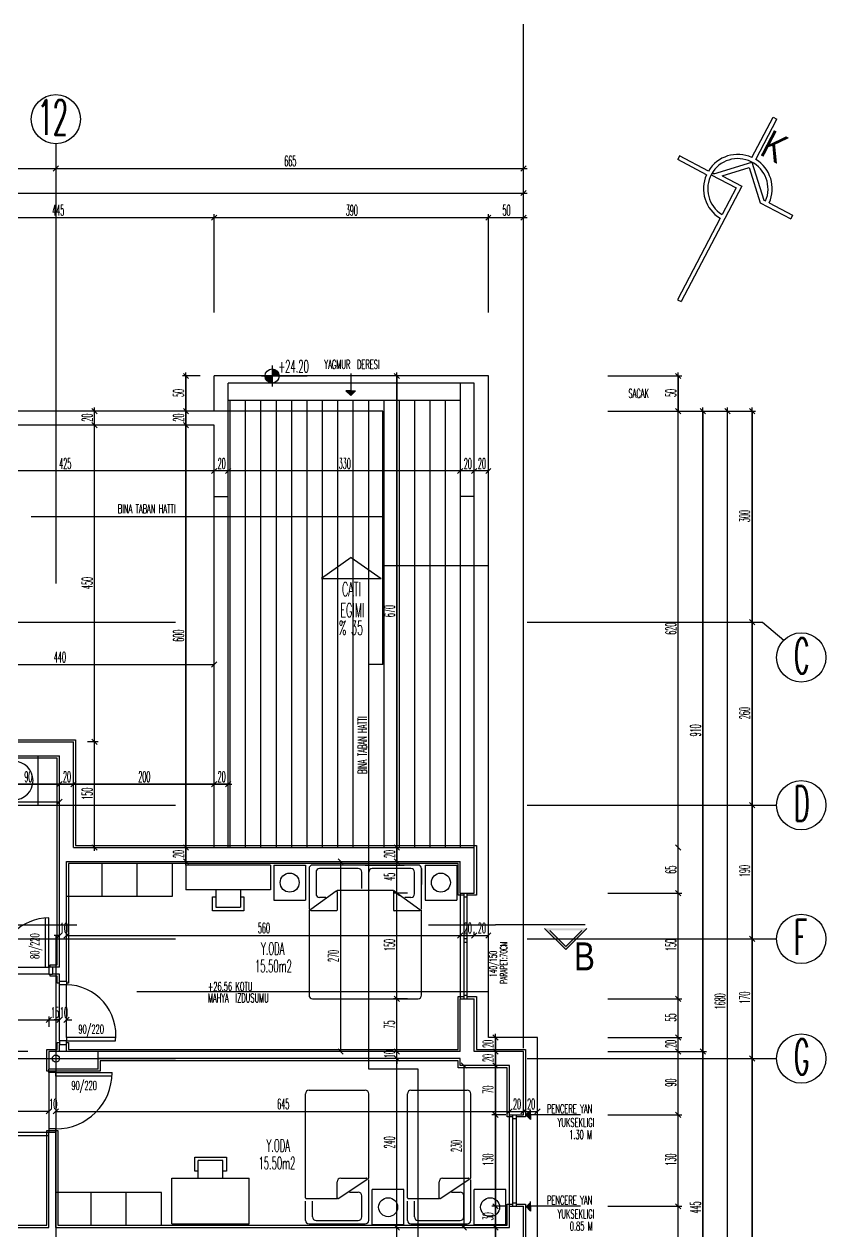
# Model space of a CAD drawing. Extents: x 78 to 306, y -397 to 18.
# Drawn here: x 277.1261 to 277.3541, y -396.6605 to -396.3176 of the extents above; entities that cross this region are included whole.
import ezdxf

# ---------------------------------------------------------------- set-up
doc = ezdxf.new("R2010")
doc.units = 0
doc.header["$LTSCALE"] = 0.5
doc.header["$MEASUREMENT"] = 0
for name, pattern in [('DASHDOT2', [0.5, 0.25, -0.125, 0, -0.125]), ('DASHED', [0.75, 0.5, -0.25]), ('DOT2', [0.125, 0, -0.125])]:
    doc.linetypes.add(name, pattern=pattern)
doc.layers.get('0').update_dxf_attribs({"linetype": 'CONTINUOUS'})
for name, color, linetype in [('AKS', 5, 'DASHDOT2'), ('ASHADE', 7, 'CONTINUOUS'), ('DUVAR', 6, 'CONTINUOUS'), ('IZDUSUM', 2, 'DOT2'), ('KAPI', 1, 'CONTINUOUS'), ('KOLON', 4, 'CONTINUOUS'), ('MERDIVEN', 3, 'CONTINUOUS'), ('OLCU', 31, 'CONTINUOUS'), ('SIVA', 7, 'CONTINUOUS'), ('TARAMA', 8, 'CONTINUOUS'), ('TEFRIS', 11, 'CONTINUOUS')]:
    doc.layers.add(name, color=color, linetype=linetype)
doc.styles.add('ICMEKAN', font='romans.shx', dxfattribs={"width": 0.55, "height": 0.2})
doc.styles.add('MİMARİ YAZI', font='arial.ttf')
doc.styles.add('OLCU', font='romans.shx', dxfattribs={"width": 0.6, "height": 0.125})
doc.styles.add('OLCUIC', font='ROMANS.SHX', dxfattribs={"width": 0.4, "height": 0.15})

msp = doc.modelspace()

# ---------------------------------------------------------------- hatches: boundary and pattern name
at = {"layer": 'KAPI', "ltscale": 1.4}
for points in [[(277.2203558013038, -396.4218217644894), (277.2189979134359, -396.4218217644894), (277.217640025568, -396.4218217644894), (277.2189979134359, -396.4231515914186)], [(277.2701765333435, -396.6289177616397), (277.2701765333435, -396.6275598737719), (277.2701765333435, -396.6262019859039), (277.2688467064144, -396.6275598737719)], [(277.2701765333435, -396.6549177616397), (277.2701765333435, -396.6535598737718), (277.2701765333435, -396.652201985904), (277.2688467064144, -396.6535598737718)]]:
    msp.add_hatch(color=256, dxfattribs=at).paths.add_polyline_path(points)
at = {"layer": 'KAPI'}
h = msp.add_hatch(color=256, dxfattribs=at)
h.paths.add_polyline_path([(277.274143941935, -396.5745598737721), (277.286143941935, -396.5745598737721), (277.280143941935, -396.5805598737721)])
h.paths.add_polyline_path([(277.2755924700725, -396.5751598737721), (277.280143941935, -396.5797113456347), (277.2846954137976, -396.5751598737721)], flags=16)
at = {"layer": 'MERDIVEN'}
h = msp.add_hatch(color=256, dxfattribs=at)
h.paths.add_polyline_path([(277.196643941935, -396.4155598737721), (277.196643941935, -396.4175598737721), (277.198643941935, -396.4175598737721, 0.4142135623730743)])
h.paths.add_polyline_path([(277.196643941935, -396.4195598737721), (277.196643941935, -396.4175598737721), (277.194643941935, -396.4175598737721, 0.4142135623730743)])

# ---------------------------------------------------------------- linework, layer by layer
at = {"color": 0, "linetype": 'ByBlock'}
for p, q in [((277.1358939419356, -396.3578098737792), (277.1343939419356, -396.3593098737792)), ((277.1343939419356, -396.3593098737792), (277.1358939419356, -396.3578098737792)), ((277.2673939419356, -396.3593098737792), (277.2688939419356, -396.3578098737792)), ((277.2673939419356, -396.3663098737792), (277.2688939419356, -396.3648098737792)), ((277.1808939419356, -396.3718098737792), (277.1793939419356, -396.3733098737792)), ((277.1793939419356, -396.3733098737792), (277.1808939419356, -396.3718098737792)), ((277.2588939419353, -396.3718098737721), (277.2573939419353, -396.3733098737721)), ((277.2573939419356, -396.3733098737792), (277.2588939419356, -396.3718098737792)), ((277.2673939419353, -396.3733098737721), (277.2688939419353, -396.3718098737721)), ((277.172893941935, -396.4183098737721), (277.171393941935, -396.4168098737721)), ((277.232893941935, -396.4183098737721), (277.231393941935, -396.4168098737721)), ((277.3128939419348, -396.4183098737792), (277.3113939419349, -396.4168098737792)), ((277.146893941935, -396.4283098737721), (277.145393941935, -396.4268098737721)), ((277.172893941935, -396.4283098737721), (277.171393941935, -396.4268098737721)), ((277.171393941935, -396.4268098737721), (277.172893941935, -396.4283098737721)), ((277.312893941935, -396.4283098737721), (277.311393941935, -396.4268098737721)), ((277.3113939419349, -396.4268098737792), (277.3128939419348, -396.4283098737791)), ((277.3198939419356, -396.4283098737791), (277.3183939419356, -396.4268098737792)), ((277.3268939419348, -396.4283098737791), (277.3253939419349, -396.4268098737792)), ((277.3338939419356, -396.4283098737791), (277.3323939419356, -396.4268098737792)), ((277.145393941935, -396.4308098737721), (277.146893941935, -396.4323098737721)), ((277.146893941935, -396.4323098737721), (277.145393941935, -396.4308098737721)), ((277.172893941935, -396.4323098737721), (277.171393941935, -396.4308098737721)), ((277.171393941935, -396.4308098737721), (277.172893941935, -396.4323098737721)), ((277.179393941935, -396.4453098737721), (277.180893941935, -396.4438098737721)), ((277.180893941935, -396.4438098737721), (277.179393941935, -396.4453098737721)), ((277.183393941935, -396.4453098737721), (277.184893941935, -396.4438098737721)), ((277.184893941935, -396.4438098737721), (277.183393941935, -396.4453098737721)), ((277.249393941935, -396.4453098737721), (277.250893941935, -396.4438098737721)), ((277.250893941935, -396.4438098737721), (277.249393941935, -396.4453098737721)), ((277.253393941935, -396.4453098737721), (277.254893941935, -396.4438098737721)), ((277.254893941935, -396.4438098737721), (277.253393941935, -396.4453098737721)), ((277.257393941935, -396.4453098737721), (277.258893941935, -396.4438098737721)), ((277.3338939419356, -396.4883098737791), (277.3323939419356, -396.4868098737792)), ((277.3323939419356, -396.4868098737792), (277.3338939419356, -396.4883098737791)), ((277.179393941935, -396.5003098737721), (277.180893941935, -396.4988098737721)), ((277.145393941935, -396.5208098737721), (277.146893941935, -396.5223098737721)), ((277.146893941935, -396.5223098737721), (277.145393941935, -396.5208098737721)), ((277.135393941935, -396.5343098737721), (277.136893941935, -396.5328098737721)), ((277.136893941935, -396.5328098737721), (277.135393941935, -396.5343098737721)), ((277.139393941935, -396.5343098737721), (277.140893941935, -396.5328098737721)), ((277.140893941935, -396.5328098737721), (277.139393941935, -396.5343098737721)), ((277.179393941935, -396.5343098737721), (277.180893941935, -396.5328098737721)), ((277.180893941935, -396.5328098737721), (277.179393941935, -396.5343098737721)), ((277.183393941935, -396.5343098737721), (277.184893941935, -396.5328098737721)), ((277.135393941935, -396.5393098737721), (277.136893941935, -396.5378098737721)), ((277.3338939419356, -396.5403098737792), (277.3323939419356, -396.5388098737791)), ((277.3323939419356, -396.5388098737791), (277.3338939419356, -396.5403098737792)), ((277.145393941935, -396.5508098737721), (277.146893941935, -396.5523098737721)), ((277.172893941935, -396.5523098737721), (277.171393941935, -396.5508098737721)), ((277.171393941935, -396.5508098737721), (277.172893941935, -396.5523098737721)), ((277.232893941935, -396.5523098737721), (277.231393941935, -396.5508098737721)), ((277.231393941935, -396.5508098737721), (277.232893941935, -396.5523098737721)), ((277.311393941935, -396.5508098737721), (277.312893941935, -396.5523098737721)), ((277.312893941935, -396.5523098737721), (277.311393941935, -396.5508098737721)), ((277.171393941935, -396.5548098737721), (277.172893941935, -396.5563098737721)), ((277.216893941935, -396.5563098737721), (277.215393941935, -396.5548098737721)), ((277.232893941935, -396.5563098737721), (277.231393941935, -396.5548098737721)), ((277.231393941935, -396.5548098737721), (277.232893941935, -396.5563098737721)), ((277.231393941935, -396.5638098737721), (277.232893941935, -396.5653098737721)), ((277.232893941935, -396.5653098737721), (277.231393941935, -396.5638098737721)), ((277.311393941935, -396.5638098737721), (277.312893941935, -396.5653098737721)), ((277.312893941935, -396.5653098737721), (277.311393941935, -396.5638098737721)), ((277.135393941935, -396.5773098737721), (277.136893941935, -396.5758098737721)), ((277.138893941935, -396.5758098737721), (277.137393941935, -396.5773098737721)), ((277.138893941935, -396.5758098737721), (277.137393941935, -396.5773098737721)), ((277.250893941935, -396.5758098737721), (277.249393941935, -396.5773098737721)), ((277.249393941935, -396.5773098737721), (277.250893941935, -396.5758098737721)), ((277.254893941935, -396.5758098737721), (277.253393941935, -396.5773098737721)), ((277.253393941935, -396.5773098737721), (277.254893941935, -396.5758098737721)), ((277.257393941935, -396.5773098737721), (277.258893941935, -396.5758098737721)), ((277.3338939419356, -396.5783098737792), (277.3323939419356, -396.5768098737792)), ((277.3323939419356, -396.5768098737792), (277.3338939419356, -396.5783098737792)), ((277.231393941935, -396.5938098737721), (277.232893941935, -396.5953098737721)), ((277.232893941935, -396.5953098737721), (277.231393941935, -396.5938098737721)), ((277.311393941935, -396.5938098737721), (277.312893941935, -396.5953098737721)), ((277.312893941935, -396.5953098737721), (277.311393941935, -396.5938098737721)), ((277.133893941935, -396.5998098737721), (277.132393941935, -396.6013098737721)), ((277.132393941935, -396.6013098737721), (277.133893941935, -396.5998098737721)), ((277.135393941935, -396.6013098737721), (277.136893941935, -396.5998098737721)), ((277.135393941935, -396.6013098737721), (277.136893941935, -396.5998098737721)), ((277.138893941935, -396.5998098737721), (277.137393941935, -396.6013098737721)), ((277.260893941935, -396.6063098737721), (277.259393941935, -396.6048098737721)), ((277.311393941935, -396.6048098737721), (277.312893941935, -396.6063098737721)), ((277.312893941935, -396.6063098737721), (277.311393941935, -396.6048098737721)), ((277.215393941935, -396.6088098737721), (277.216893941935, -396.6103098737721)), ((277.231393941935, -396.6088098737721), (277.232893941935, -396.6103098737721)), ((277.231393941935, -396.6088098737721), (277.232893941935, -396.6103098737721)), ((277.260893941935, -396.6103098737721), (277.259393941935, -396.6088098737721)), ((277.259393941935, -396.6088098737721), (277.260893941935, -396.6103098737721)), ((277.311393941935, -396.6088098737721), (277.312893941935, -396.6103098737721)), ((277.312893941935, -396.6103098737721), (277.311393941935, -396.6088098737721)), ((277.3198939419356, -396.6103098737792), (277.3183939419356, -396.6088098737792)), ((277.3183939419356, -396.6088098737792), (277.3198939419356, -396.6103098737792)), ((277.232893941935, -396.6123098737721), (277.231393941935, -396.6108098737721)), ((277.232893941935, -396.6123098737721), (277.231393941935, -396.6108098737721)), ((277.251893941935, -396.6143098737721), (277.250393941935, -396.6128098737721)), ((277.260893941935, -396.6143098737721), (277.259393941935, -396.6128098737721)), ((277.259393941935, -396.6128098737721), (277.260893941935, -396.6143098737721)), ((277.3338939419356, -396.6123098737792), (277.3323939419356, -396.6108098737791)), ((277.3323939419356, -396.6108098737791), (277.3338939419356, -396.6123098737792)), ((277.132393941935, -396.6273098737721), (277.133893941935, -396.6258098737721)), ((277.132393941935, -396.6273098737721), (277.133893941935, -396.6258098737721)), ((277.135893941935, -396.6258098737721), (277.134393941935, -396.6273098737721)), ((277.135893941935, -396.6258098737721), (277.134393941935, -396.6273098737721)), ((277.260893941935, -396.6283098737721), (277.259393941935, -396.6268098737721)), ((277.259393941935, -396.6268098737721), (277.260893941935, -396.6283098737721)), ((277.264893941935, -396.6258098737721), (277.263393941935, -396.6273098737721)), ((277.263393941935, -396.6273098737721), (277.264893941935, -396.6258098737721)), ((277.268893941935, -396.6258098737721), (277.267393941935, -396.6273098737721)), ((277.267393941935, -396.6273098737721), (277.268893941935, -396.6258098737721)), ((277.271393941935, -396.6273098737721), (277.272893941935, -396.6258098737721)), ((277.311393941935, -396.6268098737721), (277.312893941935, -396.6283098737721)), ((277.312893941935, -396.6283098737721), (277.311393941935, -396.6268098737721)), ((277.260893941935, -396.6543098737721), (277.259393941935, -396.6528098737721)), ((277.259393941935, -396.6528098737721), (277.260893941935, -396.6543098737721)), ((277.311393941935, -396.6528098737721), (277.312893941935, -396.6543098737721)), ((277.312893941935, -396.6543098737721), (277.311393941935, -396.6528098737721)), ((277.231393941935, -396.6588098737721), (277.232893941935, -396.6603098737721)), ((277.232893941935, -396.6603098737721), (277.231393941935, -396.6588098737721)), ((277.250393941935, -396.6588098737721), (277.251893941935, -396.6603098737721)), ((277.260893941935, -396.6603098737721), (277.259393941935, -396.6588098737721)), ((277.259393941935, -396.6588098737721), (277.260893941935, -396.6603098737721))]:
    msp.add_line(p, q, dxfattribs=at)
at = {"layer": 'AKS'}
for p, q in [((277.1351439419356, -396.3515598737792), (277.1351439419356, -396.8395598737792)), ((277.0441439419356, -396.4875598737792), (277.3361439419356, -396.4875598737792)), ((277.3361439419356, -396.4875598737792), (277.3421444875173, -396.4926603375236)), ((277.0441439419356, -396.5395598737792), (277.3401439419349, -396.5395598737792)), ((277.0441439419356, -396.5775598737792), (277.3401439419349, -396.5775598737792)), ((277.0441439419356, -396.6115598737792), (277.3401439419349, -396.6115598737792))]:
    msp.add_line(p, q, dxfattribs=at)
at = {"layer": 'ASHADE'}
msp.add_circle((277.1351439419356, -396.6115598737792), 0.0009999999999999432, dxfattribs=at)
at = {"layer": 'DUVAR'}
for p, q in [((277.1801439419298, -396.4275598737774), (277.1801439419296, -396.4175598737758)), ((277.1841439419346, -396.5515598737762), (277.1841439419346, -396.4195598737758)), ((277.250143941935, -396.4195598737758), (277.250143941935, -396.5515598737767)), ((277.2541439419323, -396.5515598737768), (277.2541439419297, -396.4195598737758)), ((277.1801439419323, -396.5515598737768), (277.1801439419299, -396.4315598737755)), ((277.1801439419296, -396.4518455880615), (277.1841439419248, -396.4518455880615)), ((277.2541439419303, -396.4518455880615), (277.250143941935, -396.4518455880615)), ((277.1181439419367, -396.5215598737765), (277.1401439419352, -396.5215598737763)), ((277.1401439419352, -396.5515598737759), (277.1401439419352, -396.5215598737763)), ((277.1181439419367, -396.5255598737765), (277.136143941935, -396.5255598737764)), ((277.136143941935, -396.5855598737757), (277.136143941935, -396.5255598737764)), ((277.1401439419352, -396.5515598737759), (277.2541439419346, -396.5515598737768)), ((277.2541439419346, -396.5645598737757), (277.2541439419346, -396.5515598737768)), ((277.1381439419351, -396.5895598737761), (277.1381439419351, -396.5555598737764)), ((277.1381439419351, -396.5555598737764), (277.2501439419328, -396.5555598737755)), ((277.250143941934, -396.5645598737757), (277.2501439419328, -396.5555598737755)), ((277.2501439419335, -396.5645598737757), (277.2541439419346, -396.5645598737757)), ((277.136143941935, -396.5855598737757), (277.134143941939, -396.5855598737757)), ((277.134143941939, -396.5855598737691), (277.1341439419389, -396.5875598737692)), ((277.1361439419353, -396.5875598737758), (277.1341439419389, -396.5875598737757)), ((277.1361439419353, -396.5895598737721), (277.1361439419353, -396.5875598737758)), ((277.1361439419353, -396.5895598737761), (277.1381439419351, -396.5895598737761)), ((277.2501439419335, -396.5945598737757), (277.2541439419346, -396.5945598737757)), ((277.2501439419351, -396.6095598737757), (277.2501439419348, -396.5945598737757)), ((277.2541439419346, -396.6095598737757), (277.2541439419346, -396.5945598737757)), ((277.1361439419351, -396.6095598737759), (277.1361439419351, -396.6075598737754)), ((277.1361439419353, -396.6075598737754), (277.1381439419351, -396.6075598737759)), ((277.1381439419351, -396.6095598737759), (277.1381439419351, -396.6075598737759)), ((277.2501439419351, -396.6095598737757), (277.1471439419353, -396.609559873776)), ((277.2681439419346, -396.6095598737757), (277.2541439419346, -396.6095598737757)), ((277.2681439419346, -396.627559873776), (277.2681439419346, -396.6095598737757)), ((277.2501439419352, -396.6115598737761), (277.1471439419353, -396.6115598737758)), ((277.2501439419352, -396.6135598737761), (277.2501439419352, -396.6115598737761)), ((277.2641439419346, -396.6135598737761), (277.2501439419352, -396.6135598737761)), ((277.2641439419351, -396.627559873776), (277.2641439419346, -396.6135598737761)), ((277.264143941937, -396.627559873776), (277.268143941937, -396.627559873776)), ((277.133143941935, -396.6595598737758), (277.133143941935, -396.6325598737757)), ((277.1351439419354, -396.6325598737751), (277.133143941935, -396.6325598737748)), ((277.1351439419357, -396.6595598737758), (277.1351439419354, -396.6325598737757)), ((277.2641439419368, -396.6595598737758), (277.2641439419367, -396.6535598737757)), ((277.264143941937, -396.6535598737757), (277.268143941937, -396.6535598737757)), ((277.2681439419349, -396.6635598737758), (277.2681439419349, -396.6535598737757)), ((277.0561439419353, -396.6595598737758), (277.133143941935, -396.6595598737758)), ((277.1351439419357, -396.6595598737758), (277.2641439419369, -396.6595598737758))]:
    msp.add_line(p, q, dxfattribs=at)
at = {"layer": 'IZDUSUM', "ltscale": 0.6}
for p, q in [((277.2281439419325, -396.4275598737747), (277.1801439419298, -396.4275598737774)), ((277.2281439419349, -396.4575598737758), (277.2281439419325, -396.4275598737747)), ((277.2281439419353, -396.4575598737758), (277.121143941942, -396.4575598737758)), ((277.2281439419353, -396.4995598737721), (277.2281439419353, -396.4575598737758)), ((277.2581439419346, -396.4715598737827), (277.2281439419343, -396.4715598737843)), ((277.2241439419345, -396.6145598737721), (277.2241439419352, -396.4995598737721)), ((277.2281439419349, -396.4995598737721), (277.2241439419352, -396.4995598737721)), ((277.2581439419346, -396.5925598737765), (277.0961439419348, -396.5925598737765)), ((277.2381439419346, -396.6145598737721), (277.2241439419353, -396.6145598737721)), ((277.2381439419348, -396.6985598737772), (277.2381439419346, -396.6145598737721))]:
    msp.add_line(p, q, dxfattribs=at)
at = {"layer": 'KAPI', "ltscale": 1.4}
for p, q in [((277.268143941935, -396.6085598737721), (277.268143941935, -396.3175598737721)), ((277.2189979134359, -396.4218217644894), (277.217640025568, -396.4218217644894)), ((277.2189979134359, -396.4231515914186), (277.217640025568, -396.4218217644894)), ((277.2189979134359, -396.4218217644894), (277.2203558013038, -396.4218217644894)), ((277.2189979134359, -396.4231515914186), (277.2203558013038, -396.4218217644894)), ((277.138143941935, -396.6055598737721), (277.138143941935, -396.5905598737721)), ((277.135143941935, -396.6165598737721), (277.135143941935, -396.6315598737721)), ((277.2688467064144, -396.6275598737719), (277.2701765333435, -396.6262019859039)), ((277.2701765333435, -396.6275598737719), (277.2701765333435, -396.6262019859039)), ((277.2688467064144, -396.6275598737719), (277.2701765333435, -396.6289177616397)), ((277.2843831469389, -396.6275598737718), (277.2701765333435, -396.6275598737719)), ((277.2701765333435, -396.6275598737719), (277.2701765333435, -396.6289177616397)), ((277.2688467064144, -396.6535598737718), (277.2701765333435, -396.6549177616397)), ((277.2701765333435, -396.6535598737718), (277.2701765333435, -396.652201985904)), ((277.2843831469389, -396.6535598737718), (277.2701765333435, -396.6535598737718)), ((277.2701765333435, -396.6535598737718), (277.2701765333435, -396.6549177616397))]:
    msp.add_line(p, q, dxfattribs=at)
at = {"layer": 'KAPI'}
for p, q in [((277.2189979134359, -396.4168217644894), (277.2189979134359, -396.4218217644894)), ((277.250143941935, -396.4245598737758), (277.1841439419346, -396.4245598737758)), ((277.2501439419344, -396.5645598737757), (277.2501439419344, -396.5945598737757)), ((277.2511439419345, -396.5645598737757), (277.2511439419345, -396.5945598737757)), ((277.2511439419345, -396.5655598737758), (277.2521439419342, -396.5655598737758)), ((277.2521439419342, -396.5945598737757), (277.2521439419342, -396.5645598737757)), ((277.1321439419394, -396.5715956337253), (277.1321439419389, -396.585559873769)), ((277.1331439419389, -396.585559873769), (277.1331439419392, -396.5715598737691)), ((277.280143941935, -396.5805598737721), (277.274143941935, -396.5745598737721)), ((277.280143941935, -396.5797113456347), (277.2755924700725, -396.5751598737721)), ((277.280143941935, -396.5805598737721), (277.286143941935, -396.5745598737721)), ((277.280143941935, -396.5797113456347), (277.2846954137976, -396.5751598737721)), ((277.2521439419342, -396.5765598737756), (277.2511439419345, -396.5765598737756)), ((277.2521439419342, -396.5775598737757), (277.2511439419345, -396.5775598737757)), ((277.2521439419342, -396.5785598737758), (277.2511439419345, -396.5785598737758)), ((277.1191439419389, -396.5855598737687), (277.1321439419389, -396.5855598737693)), ((277.1321439419389, -396.585559873769), (277.1331439419389, -396.585559873769)), ((277.1331439419389, -396.585559873769), (277.1331439419389, -396.5875598737691)), ((277.134143941939, -396.5855598737691), (277.1331439419389, -396.585559873769)), ((277.1331439419389, -396.5875598737691), (277.1191439419389, -396.5875598737688)), ((277.1331439419389, -396.5875598737691), (277.1341439419389, -396.5875598737692)), ((277.1361439419359, -396.5905598737752), (277.1361439419359, -396.5895598737752)), ((277.1381439419357, -396.5895598737752), (277.1381439419357, -396.5905598737752)), ((277.1381439419357, -396.5905598737752), (277.1361439419359, -396.5905598737752)), ((277.1361439419359, -396.6065598737753), (277.1361439419359, -396.5905598737752)), ((277.2511439419345, -396.5935598737756), (277.2521439419342, -396.5935598737756)), ((277.1381439419357, -396.6065598737753), (277.1361439419359, -396.6065598737753)), ((277.1361439419359, -396.6065598737753), (277.1361439419359, -396.6075598737751)), ((277.1521439419358, -396.6055598737752), (277.1381439419357, -396.6055598737752)), ((277.1381439419357, -396.6055598737752), (277.1381439419357, -396.6065598737753)), ((277.1381439419357, -396.6065598737753), (277.1521439419358, -396.6065598737753)), ((277.1381439419357, -396.6075598737751), (277.1381439419357, -396.6065598737753)), ((277.1331439419359, -396.6155598737752), (277.1331439419359, -396.6145598737755)), ((277.1351439419357, -396.6155598737752), (277.1331439419359, -396.6155598737752)), ((277.1331439419359, -396.6155598737752), (277.1331439419359, -396.6315598737753)), ((277.1351439419357, -396.6145598737755), (277.1351439419357, -396.6155598737752)), ((277.1351439419357, -396.6155598737752), (277.1511439419358, -396.6155598737752)), ((277.1351439419357, -396.6165598737753), (277.1351439419357, -396.6155598737752)), ((277.1511439419358, -396.6165598737753), (277.1351439419357, -396.6165598737753)), ((277.264143941937, -396.6535598737757), (277.264143941937, -396.627559873776)), ((277.265143941937, -396.6535598737757), (277.265143941937, -396.627559873776)), ((277.265143941937, -396.6285598737761), (277.2661439419371, -396.6285598737761)), ((277.2661439419371, -396.6535598737757), (277.2661439419371, -396.627559873776)), ((277.1331439419359, -396.6315598737753), (277.1331439419359, -396.6325598737753)), ((277.1351439419357, -396.6315598737753), (277.1331439419359, -396.6315598737753)), ((277.1351439419357, -396.6325598737753), (277.1351439419357, -396.6315598737753)), ((277.265143941937, -396.652559873776), (277.2661439419371, -396.652559873776))]:
    msp.add_line(p, q, dxfattribs=at)
at = {"layer": 'KAPI', "linetype": 'DASHED', "ltscale": 0.4}
msp.add_line((276.841143941935, -396.5735598737721), (277.260143941935, -396.5735598737723), dxfattribs=at)
at = {"layer": 'KAPI'}
for centre, radius, start, end in [((277.1331439419389, -396.585559873769), 0.01399999999994179, 89.99999999886009, 179.9999999988601), ((277.1378339418189, -396.6049561238775), 0.01439958739263473, 353.6054322497505, 88.76641808183352), ((277.1351439419357, -396.6155598737752), 0.01599999999999369, 270, 0)]:
    msp.add_arc(centre, radius, start, end, dxfattribs=at)
at = {"layer": 'KOLON', "linetype": 'DASHED', "ltscale": 0.4}
msp.add_line((277.2856681289985, -396.5735598737721), (277.260143941935, -396.5735598737721), dxfattribs=at)
at = {"layer": 'KOLON'}
for p, q in [((277.1471439419353, -396.6095598737813), (277.1331439419353, -396.6095598737813)), ((277.1331439419353, -396.6095598737813), (277.1331439419353, -396.6145598737813)), ((277.1471439419353, -396.6145598737813), (277.1471439419353, -396.6095598737813)), ((277.1471439419353, -396.6145598737813), (277.1331439419353, -396.6145598737813))]:
    msp.add_line(p, q, dxfattribs=at)
at = {"layer": 'MERDIVEN', "ltscale": 1.5}
for p, q in [((277.3331160437759, -396.3554509950945), (277.3391038133269, -396.3440368192744)), ((277.3341764899222, -396.3560072951941), (277.3401642594732, -396.344593119374)), ((277.3391038133269, -396.3440368192744), (277.3401642594732, -396.344593119374)), ((277.3125540602915, -396.3550113919811), (277.3119977601919, -396.3560718381274)), ((277.3201891129198, -396.3603689449198), (277.3119977601919, -396.3560718381274)), ((277.3207454130194, -396.3593084987735), (277.3125540602915, -396.3550113919811)), ((277.3223198361064, -396.3601344263541), (277.3218081311967, -396.3598659907593)), ((277.3223198361064, -396.3601344263541), (277.3330984893182, -396.3567733451582)), ((277.3246279065516, -396.3606690804764), (277.3323117621726, -396.3582730424804)), ((277.3323117621726, -396.3582730424804), (277.3354640192387, -396.3683820174703)), ((277.3330984893182, -396.3567733451582), (277.3364595705142, -396.3675519983699)), ((277.3215114629834, -396.3603864993775), (277.3285813301873, -396.3640952853854)), ((277.3246279065516, -396.3606690804764), (277.3301980764332, -396.3635911393387)), ((277.3301980764332, -396.3635911393387), (277.3129690448822, -396.3964339522857)), ((277.3285813301873, -396.3640952853854), (277.3246041085845, -396.3716768574989)), ((277.3354640192387, -396.3683820174703), (277.3441297874392, -396.3729279981687)), ((277.3364595705142, -396.3675519983699), (277.3369712754238, -396.3678204339649)), ((277.3380339936012, -396.3683779259507), (277.3446860875388, -396.3718675520224)), ((277.3240466165988, -396.3727395756763), (277.3119085987359, -396.3958776521862)), ((277.3446860875388, -396.3718675520224), (277.3441297874392, -396.3729279981687)), ((277.3119085987359, -396.3958776521862), (277.3129690448822, -396.3964339522857))]:
    msp.add_line(p, q, dxfattribs=at)
at = {"layer": 'MERDIVEN'}
for p, q in [((277.196643941935, -396.4145598737721), (277.196643941935, -396.4205598737721)), ((277.196643941935, -396.4145598737721), (277.196643941935, -396.4205598737721)), ((277.2581439419346, -396.4175598737758), (277.1801439419296, -396.4175598737758)), ((277.193643941935, -396.4175598737721), (277.206643941935, -396.4175598737721)), ((277.193643941935, -396.4175598737721), (277.206643941935, -396.4175598737721)), ((277.2581439419346, -396.6055598737757), (277.2581439419346, -396.4175598737758)), ((277.2541439419297, -396.4195598737758), (277.1841439419346, -396.4195598737758)), ((277.1841439419346, -396.4275598737758), (277.0911439419359, -396.4275598737758)), ((277.1801439419299, -396.4315598737755), (277.0951439419321, -396.4315598737766)), ((277.2191439419321, -396.469157529203), (277.2106439419321, -396.475157529203)), ((277.2191439419321, -396.469157529203), (277.2276439419321, -396.475157529203)), ((277.2106439419321, -396.475157529203), (277.2276439419321, -396.475157529203)), ((277.2721439419349, -396.6055598737756), (277.2581439419346, -396.6055598737757)), ((277.2721439419348, -396.7015598737772), (277.2721439419349, -396.6055598737756)), ((277.1331439419345, -396.6325598737721), (277.0751439419347, -396.6325598737721)), ((277.1331439419345, -396.6335598737757), (277.0761439419347, -396.6335598737757))]:
    msp.add_line(p, q, dxfattribs=at)
msp.add_circle((277.196643941935, -396.4175598737721), 0.002000000000000029, dxfattribs=at)
msp.add_circle((277.196643941935, -396.4175598737721), 0.002000000000000029, dxfattribs=at)
at = {"layer": 'MERDIVEN', "ltscale": 1.5}
for radius, start, end in [(0.008582367467521017, 336.3194286985035, 238.3184073330993), (0.009779871467521165, 65.82892631147934, 148.8089097203041), (0.009779871467521165, 335.8289263114793, 58.80890972030406), (0.009779871467521165, 155.8289263114793, 238.808909720304)]:
    msp.add_arc((277.3291115532605, -396.3643734354352), radius, start, end, dxfattribs=at)
at = {"layer": 'OLCU', "ltscale": 1.4}
for p, q in [((277.0441439419356, -396.3585598737791), (277.2691439419356, -396.3585598737791)), ((277.0941439419356, -396.3585598737791), (277.1351439419356, -396.3585598737791)), ((277.1351439419356, -396.3585598737791), (277.2681439419356, -396.3585598737791)), ((277.2681439419356, -396.3995598737791), (277.2681439419356, -396.3575598737792)), ((276.8201439419356, -396.3655598737791), (277.2681439419356, -396.3655598737791)), ((277.0441439419356, -396.3655598737791), (277.2691439419356, -396.3655598737791)), ((277.0441439419356, -396.3725598737792), (277.2691439419356, -396.3725598737792)), ((277.0911439419356, -396.3725598737792), (277.1801439419356, -396.3725598737792)), ((277.1801439419356, -396.3995598737791), (277.1801439419356, -396.3715598737792)), ((277.1801439419356, -396.3725598737792), (277.2581439419356, -396.3725598737792)), ((277.2581439419356, -396.3995598737791), (277.2581439419356, -396.3715598737792)), ((277.2581439419353, -396.3725598737721), (277.2681439419353, -396.3725598737721)), ((277.2681439419356, -396.3995598737791), (277.2681439419356, -396.3715598737792)), ((277.176143941935, -396.4175598737721), (277.171143941935, -396.4175598737721)), ((277.172143941935, -396.5565598737721), (277.172143941935, -396.4165598737721)), ((277.172143941935, -396.4175598737721), (277.172143941935, -396.4275598737721)), ((277.232143941935, -396.6645598737721), (277.232143941935, -396.4165598737721)), ((277.232143941935, -396.4175598737721), (277.232143941935, -396.5515598737721)), ((277.2921439419356, -396.4175598737792), (277.3131439419356, -396.4175598737792)), ((277.3121439419348, -396.7685598737935), (277.3121439419348, -396.4165598737792)), ((277.3121439419348, -396.4175598737792), (277.3121439419348, -396.4275598737792)), ((277.146143941935, -396.5525598737721), (277.146143941935, -396.4265598737721)), ((277.146143941935, -396.4315598737721), (277.146143941935, -396.4275598737721)), ((277.172143941935, -396.4275598737721), (277.172143941935, -396.4315598737721)), ((277.2921439419356, -396.4275598737792), (277.3341439419356, -396.4275598737792)), ((277.312143941935, -396.5515598737721), (277.312143941935, -396.4275598737721)), ((277.3191439419348, -396.7645598737791), (277.3191439419348, -396.4265598737792)), ((277.3191439419356, -396.4275598737792), (277.3191439419356, -396.6095598737792)), ((277.3261439419348, -396.7645598737791), (277.3261439419348, -396.4265598737792)), ((277.3261439419348, -396.7635598737792), (277.3261439419348, -396.4275598737792)), ((277.3331439419348, -396.7645598737791), (277.3331439419348, -396.4265598737792)), ((277.3331439419356, -396.4275598737792), (277.3331439419356, -396.4875598737792)), ((277.146143941935, -396.5215598737721), (277.146143941935, -396.4315598737721)), ((277.172143941935, -396.4315598737721), (277.172143941935, -396.5515598737721)), ((277.180143941935, -396.4445598737721), (277.095143941935, -396.4445598737721)), ((277.184143941935, -396.4445598737721), (277.180143941935, -396.4445598737721)), ((277.250143941935, -396.4445598737721), (277.184143941935, -396.4445598737721)), ((277.254143941935, -396.4445598737721), (277.250143941935, -396.4445598737721)), ((277.258143941935, -396.4445598737721), (277.254143941935, -396.4445598737721)), ((277.3331439419356, -396.4875598737792), (277.3331439419356, -396.5395598737792)), ((277.092143941935, -396.4995598737721), (277.180143941935, -396.4995598737721)), ((277.147143941935, -396.5215598737721), (277.144143941935, -396.5215598737721)), ((277.146143941935, -396.5515598737721), (277.146143941935, -396.5215598737721)), ((277.091143941935, -396.5335598737721), (277.185143941935, -396.5335598737721)), ((277.136143941935, -396.5335598737721), (277.118143941935, -396.5335598737721)), ((277.140143941935, -396.5335598737721), (277.136143941935, -396.5335598737721)), ((277.180143941935, -396.5335598737721), (277.140143941935, -396.5335598737721)), ((277.184143941935, -396.5335598737721), (277.180143941935, -396.5335598737721)), ((277.096143941935, -396.5385598737721), (277.136143941935, -396.5385598737721)), ((277.3331439419356, -396.5395598737792), (277.3331439419356, -396.5775598737792)), ((277.172143941935, -396.5515598737721), (277.172143941935, -396.5555598737721)), ((277.232143941935, -396.5515598737721), (277.232143941935, -396.5555598737721)), ((277.312143941935, -396.5645598737721), (277.312143941935, -396.5515598737721)), ((277.216143941935, -396.6095598737721), (277.216143941935, -396.5555598737721)), ((277.232143941935, -396.5645598737721), (277.232143941935, -396.5555598737721)), ((277.235143941935, -396.5645598737721), (277.231143941935, -396.5645598737721)), ((277.232143941935, -396.5945598737721), (277.232143941935, -396.5645598737721)), ((277.292143941935, -396.5645598737721), (277.313143941935, -396.5645598737721)), ((277.312143941935, -396.5945598737721), (277.312143941935, -396.5645598737721)), ((277.254143941935, -396.5765598737721), (277.254143941935, -396.5755598737721)), ((277.136143941935, -396.5765598737721), (277.134643941935, -396.5765598737721)), ((277.138143941935, -396.5765598737721), (277.250143941935, -396.5765598737721)), ((277.138143941935, -396.5765598737721), (277.139643941935, -396.5765598737721)), ((277.250143941935, -396.5765598737721), (277.254143941935, -396.5765598737721)), ((277.254143941935, -396.5765598737721), (277.258143941935, -396.5765598737721)), ((277.3331439419356, -396.5775598737792), (277.3331439419356, -396.6115598737792)), ((277.235143941935, -396.5945598737721), (277.231143941935, -396.5945598737721)), ((277.232143941935, -396.6095598737721), (277.232143941935, -396.5945598737721)), ((277.292143941935, -396.5945598737721), (277.313143941935, -396.5945598737721)), ((277.312143941935, -396.6055598737721), (277.312143941935, -396.5945598737721)), ((277.133143941935, -396.5995598737721), (277.133143941935, -396.6025598737721)), ((277.096143941935, -396.6005598737721), (277.133143941935, -396.6005598737721)), ((277.133143941935, -396.6005598737721), (277.136143941935, -396.6005598737721)), ((277.136143941935, -396.6005598737721), (277.134643941935, -396.6005598737721)), ((277.138143941935, -396.6005598737721), (277.139643941935, -396.6005598737721)), ((277.260143941935, -396.6645598737721), (277.260143941935, -396.6045598737721)), ((277.260143941935, -396.6055598737721), (277.260143941935, -396.6095598737721)), ((277.292143941935, -396.6055598737721), (277.313143941935, -396.6055598737721)), ((277.312143941935, -396.6095598737721), (277.312143941935, -396.6055598737721)), ((277.127143941935, -396.6095598737721), (277.124143941935, -396.6095598737721)), ((277.232143941935, -396.6095598737721), (277.232143941935, -396.6080598737721)), ((277.260143941935, -396.6095598737721), (277.260143941935, -396.6135598737721)), ((277.2921439419356, -396.6095598737792), (277.3201439419356, -396.6095598737792)), ((277.312143941935, -396.6275598737721), (277.312143941935, -396.6095598737721)), ((277.3191439419356, -396.6095598737792), (277.3191439419356, -396.6985598737792)), ((277.232143941935, -396.6115598737721), (277.232143941935, -396.6130598737721)), ((277.232143941935, -396.6595598737721), (277.232143941935, -396.6115598737721)), ((277.251143941935, -396.6135598737721), (277.251143941935, -396.6595598737721)), ((277.260143941935, -396.6135598737721), (277.260143941935, -396.6275598737721)), ((277.3331439419356, -396.6115598737792), (277.3331439419356, -396.7635598737792)), ((277.133143941935, -396.6265598737721), (277.099143941935, -396.6265598737721)), ((277.133143941935, -396.6265598737721), (277.131643941935, -396.6265598737721)), ((277.135143941935, -396.6265598737721), (277.264143941935, -396.6265598737721)), ((277.135143941935, -396.6265598737721), (277.136643941935, -396.6265598737721)), ((277.264143941935, -396.6265598737721), (277.268143941935, -396.6265598737721)), ((277.268143941935, -396.6265598737721), (277.272143941935, -396.6265598737721)), ((277.263143941935, -396.6275598737721), (277.259143941935, -396.6275598737721)), ((277.260143941935, -396.6275598737721), (277.260143941935, -396.6535598737721)), ((277.292143941935, -396.6275598737721), (277.313143941935, -396.6275598737721)), ((277.312143941935, -396.6535598737721), (277.312143941935, -396.6275598737721)), ((277.263143941935, -396.6535598737721), (277.259143941935, -396.6535598737721)), ((277.260143941935, -396.6535598737721), (277.260143941935, -396.6595598737721)), ((277.292143941935, -396.6535598737721), (277.313143941935, -396.6535598737721)), ((277.312143941935, -396.6985598737721), (277.312143941935, -396.6535598737721)), ((277.232143941935, -396.6635598737721), (277.232143941935, -396.6595598737721)), ((277.260143941935, -396.6595598737721), (277.260143941935, -396.6635598737721))]:
    msp.add_line(p, q, dxfattribs=at)
at = {"layer": 'SIVA', "ltscale": 1.4}
for p, q in [((277.1175439419367, -396.5209598737765), (277.1407439419352, -396.5209598737763)), ((277.1407439419352, -396.5209598737763), (277.1407439419352, -396.5509598737759)), ((277.135543941935, -396.5261598737764), (277.1175439419367, -396.5261598737765)), ((277.1355439419351, -396.5849598737757), (277.135543941935, -396.5261598737764)), ((277.1407439419352, -396.5509598737759), (277.2547439419346, -396.5509598737768)), ((277.2547439419346, -396.5509598737768), (277.2547439419346, -396.5651598737757)), ((277.2495439419329, -396.5561598737754), (277.1387439419352, -396.5561598737763)), ((277.1387439419352, -396.5561598737763), (277.1387439419352, -396.590159873776)), ((277.249543941934, -396.5651598737757), (277.2495439419329, -396.5561598737754)), ((277.2511439419345, -396.5651598737757), (277.249543941934, -396.5651598737757)), ((277.2547439419346, -396.5651598737757), (277.2521439419342, -396.5651598737757)), ((277.1335439419742, -396.5855598737691), (277.1335439419847, -396.5849598737757)), ((277.1335439419847, -396.5849598737757), (277.1355439419351, -396.5849598737757)), ((277.1335439419284, -396.5881598737757), (277.1335439419389, -396.5875598737691)), ((277.1355439419353, -396.5881598737757), (277.1335439419284, -396.5881598737757)), ((277.1355439419353, -396.590159873776), (277.1355439419353, -396.5881598737757)), ((277.1361439419359, -396.590159873776), (277.1355439419353, -396.590159873776)), ((277.1387439419352, -396.590159873776), (277.1381439419357, -396.590159873776)), ((277.2495439419351, -396.6089598737757), (277.2495439419348, -396.5939598737757)), ((277.2495439419348, -396.5939598737757), (277.2511439419345, -396.5939598737757)), ((277.2521439419342, -396.5939598737757), (277.2547439419346, -396.5939598737757)), ((277.2547439419346, -396.5939598737757), (277.2547439419346, -396.6089598737757)), ((277.1325439419354, -396.6151598737813), (277.1325439419354, -396.6089598737813)), ((277.1325439419354, -396.6089598737813), (277.1355439419352, -396.6089598737813)), ((277.1355439419352, -396.6089598737813), (277.1355439419352, -396.6069598737752)), ((277.1355439419352, -396.6069598737752), (277.1361439419359, -396.6069598737753)), ((277.1381439419357, -396.6069598737759), (277.1387439419352, -396.6069598737761)), ((277.1387439419352, -396.6069598737761), (277.1387439419352, -396.6089598737813)), ((277.1387439419352, -396.6089598737813), (277.1471439419353, -396.6089598737813)), ((277.1471439419353, -396.6089598737813), (277.2495439419351, -396.6089598737757)), ((277.2547439419346, -396.6089598737757), (277.2687439419346, -396.6089598737756)), ((277.2687439419346, -396.6089598737756), (277.2687439419346, -396.628159873776)), ((277.2495439419352, -396.6121598737761), (277.1477439419353, -396.6121598737759)), ((277.1477439419353, -396.6121598737759), (277.1477439419353, -396.6151598737813)), ((277.2495439419353, -396.6141598737761), (277.2495439419352, -396.6121598737761)), ((277.1477439419353, -396.6151598737813), (277.1325439419354, -396.6151598737813)), ((277.2635439419346, -396.6141598737761), (277.2495439419353, -396.6141598737761)), ((277.263543941935, -396.628159873776), (277.2635439419346, -396.6141598737761)), ((277.265143941937, -396.628159873776), (277.263543941935, -396.628159873776)), ((277.2687439419346, -396.628159873776), (277.2661439419371, -396.628159873776)), ((277.132543941935, -396.6589598737758), (277.132543941935, -396.6319598737747)), ((277.132543941935, -396.6319598737747), (277.1357439419355, -396.6319598737751)), ((277.1357439419355, -396.6319598737751), (277.1357439419357, -396.6589598737758)), ((277.2635439419369, -396.6589598737758), (277.2635439419367, -396.6529598737757)), ((277.2635439419367, -396.6529598737757), (277.265143941937, -396.6529598737757)), ((277.2661439419371, -396.6529598737757), (277.2687439419348, -396.6529598737757)), ((277.2687439419348, -396.6529598737757), (277.2687439419348, -396.6641598737758)), ((277.0567439419353, -396.6589598737758), (277.132543941935, -396.6589598737758)), ((277.1357439419357, -396.6589598737758), (277.2635439419369, -396.6589598737758))]:
    msp.add_line(p, q, dxfattribs=at)
at = {"layer": 'TARAMA', "ltscale": 1.4}
for p, q in [((277.1847325658231, -396.5515598737763), (277.1847325658231, -396.4245598737758)), ((277.1891075658231, -396.5515598737763), (277.1891075658231, -396.4245598737758)), ((277.1934825658231, -396.5515598737763), (277.1934825658231, -396.4245598737758)), ((277.1978575658231, -396.5515598737763), (277.1978575658231, -396.4245598737758)), ((277.2022325658231, -396.5515598737764), (277.2022325658231, -396.4245598737758)), ((277.2066075658231, -396.5515598737764), (277.2066075658231, -396.4245598737758)), ((277.2109825658231, -396.5515598737765), (277.2109825658231, -396.4245598737758)), ((277.2153575658231, -396.5515598737765), (277.2153575658231, -396.4245598737758)), ((277.2197325658231, -396.5515598737765), (277.2197325658231, -396.4245598737758)), ((277.2241075658231, -396.5515598737766), (277.2241075658231, -396.4245598737758)), ((277.2284825658231, -396.5515598737766), (277.2284825658231, -396.4245598737758)), ((277.2328575658231, -396.5515598737766), (277.2328575658231, -396.4245598737758)), ((277.2372325658231, -396.5515598737766), (277.2372325658231, -396.4245598737758)), ((277.2416075658231, -396.5515598737767), (277.2416075658231, -396.4245598737758)), ((277.2459825658231, -396.5515598737767), (277.2459825658231, -396.4245598737758))]:
    msp.add_line(p, q, dxfattribs=at)
at = {"layer": 'TEFRIS'}
for p, q in [((277.130143941935, -396.5395598737752), (277.130143941935, -396.5255598737721)), ((277.096143941935, -396.5395598737754), (277.136143941935, -396.5395598737751)), ((277.1481737502913, -396.5560300654132), (277.1481737502913, -396.5655300654112)), ((277.1581737502913, -396.5560300654132), (277.1581737502913, -396.5655300654112)), ((277.1681737502915, -396.5560300654134), (277.1681737502915, -396.5655300654116)), ((277.1961439419378, -396.5565598737685), (277.1721439419376, -396.5565598737691)), ((277.1721439419377, -396.5565598737691), (277.1721439419377, -396.563559873769)), ((277.1961439419378, -396.5565598737685), (277.1961439419369, -396.5635598737687)), ((277.1971439419223, -396.5565598737755), (277.206143941922, -396.5565598737755)), ((277.1971439419223, -396.5565598737755), (277.1971439419223, -396.5665598737755)), ((277.206143941922, -396.5565598737755), (277.206143941922, -396.5665598737755)), ((277.2071390768274, -396.5575598737755), (277.2071390768274, -396.5690598737755)), ((277.2381390768271, -396.5565598737755), (277.2081390768274, -396.5565598737755)), ((277.2091390768275, -396.5585598737756), (277.2091390768275, -396.5647598737755)), ((277.221139076827, -396.5575598737755), (277.2101390768273, -396.5575598737755)), ((277.222139076827, -396.5632598737756), (277.222139076827, -396.5585598737756)), ((277.2231390768271, -396.5565598737755), (277.2342221551768, -396.5565598737755)), ((277.2241390768272, -396.5632598737756), (277.2241390768272, -396.5585598737756)), ((277.2361390768272, -396.5575598737755), (277.2251390768272, -396.5575598737755)), ((277.237139076827, -396.5647598737755), (277.237139076827, -396.5585598737756)), ((277.2391390768271, -396.5575598737755), (277.2391390768271, -396.5620598737756)), ((277.2391390768271, -396.5690598737755), (277.2391390768271, -396.5575598737755)), ((277.2401439419218, -396.5565598737755), (277.2491439419221, -396.5565598737755)), ((277.2401439419218, -396.5565598737755), (277.2401439419218, -396.5665598737755)), ((277.2491439419221, -396.5565598737755), (277.2491439419221, -396.5665598737755)), ((277.1681737502915, -396.5655300654118), (277.1381737502908, -396.5655300654118)), ((277.1961439419369, -396.5635598737687), (277.1721439419377, -396.563559873769)), ((277.1796439419373, -396.569559873769), (277.1796439419373, -396.5655598737691)), ((277.1796439419373, -396.5655598737691), (277.1806439419374, -396.5655598737691)), ((277.1806439419374, -396.563559873769), (277.1806439419374, -396.568559873769)), ((277.1876439419372, -396.563559873769), (277.1876439419372, -396.568559873769)), ((277.1876439419372, -396.5655598737691), (277.1886439419372, -396.5655598737691)), ((277.1886439419372, -396.5655598737691), (277.1886439419372, -396.569559873769)), ((277.214821683313, -396.5639899840733), (277.2076382797082, -396.5691979516869)), ((277.2151390768273, -396.5637598737755), (277.2150299649376, -396.5639737507483)), ((277.2311390768272, -396.5637598737755), (277.2151390768273, -396.5637598737755)), ((277.2151390768273, -396.5641519061622), (277.2151390768273, -396.5693598737755)), ((277.2311390768272, -396.5637598737755), (277.2312481887168, -396.5639737507483)), ((277.2311390768272, -396.5641519061622), (277.2311390768272, -396.5693598737755)), ((277.2314564703415, -396.5639899840733), (277.2386398739462, -396.5691979516869)), ((277.1806439419374, -396.568559873769), (277.1876439419372, -396.568559873769)), ((277.1971439419223, -396.5665598737755), (277.206143941922, -396.5665598737755)), ((277.2118804561378, -396.5657598737756), (277.2101390768273, -396.5657598737756)), ((277.2361390768272, -396.5657598737756), (277.2343976975167, -396.5657598737756)), ((277.2401439419218, -396.5665598737755), (277.2491439419221, -396.5665598737755)), ((277.1886439419372, -396.569559873769), (277.1796439419373, -396.569559873769)), ((277.2071390768274, -396.5694215810777), (277.2071390768274, -396.5935598737756)), ((277.2075654307225, -396.5694215810777), (277.2071390768274, -396.5694215810777)), ((277.2149390768274, -396.5695598737756), (277.2077556732227, -396.5695598737756)), ((277.2385224804318, -396.5695598737756), (277.2313390768271, -396.5695598737756)), ((277.238712722932, -396.5694215810777), (277.2391390768271, -396.5694215810777)), ((277.2391390768271, -396.5935598737756), (277.2391390768271, -396.5694215810777)), ((277.2081390768274, -396.5945598737756), (277.2381390768271, -396.5945598737756)), ((277.2071439419355, -396.6205598737737), (277.2231439419355, -396.6205598737737)), ((277.2361439419355, -396.6205598737737), (277.2521439419355, -396.6205598737737)), ((277.2061439419357, -396.6511598737737), (277.2061439419357, -396.6215598737738)), ((277.2241439419356, -396.6455019169439), (277.2241439419356, -396.6215598737738)), ((277.2351439419357, -396.6511598737737), (277.2351439419357, -396.6215598737738)), ((277.2531439419356, -396.6455019169439), (277.2531439419356, -396.6215598737738)), ((277.1746439419289, -396.6395598737786), (277.1836439419288, -396.6395598737786)), ((277.1746439419289, -396.6435598737786), (277.1746439419289, -396.6395598737786)), ((277.175643941929, -396.6455598737787), (277.175643941929, -396.6405598737787)), ((277.1826439419288, -396.6405598737787), (277.175643941929, -396.6405598737787)), ((277.1826439419288, -396.6455598737787), (277.1826439419288, -396.6405598737787)), ((277.1836439419288, -396.6395598737786), (277.1836439419288, -396.6435598737786)), ((277.175643941929, -396.6435598737786), (277.1746439419289, -396.6435598737786)), ((277.1836439419288, -396.6435598737786), (277.1826439419288, -396.6435598737786)), ((277.168143941929, -396.6585598737786), (277.168143941929, -396.6455598737787)), ((277.168143941929, -396.6455598737787), (277.1901439419287, -396.6455598737787)), ((277.1901439419287, -396.6585598737786), (277.1901439419287, -396.6455598737787)), ((277.2151439419357, -396.6511861703555), (277.2151439419357, -396.6465598737738)), ((277.2154548819747, -396.6513525804143), (277.2235943268472, -396.6459262838326)), ((277.2161439419357, -396.6455598737737), (277.223483386808, -396.6455598737737)), ((277.2236748052132, -396.6457019169441), (277.2239439419357, -396.6457019169441)), ((277.2241439419356, -396.6575598737738), (277.2241439419356, -396.6460598737736)), ((277.2441439419356, -396.6511861703555), (277.2441439419356, -396.6465598737738)), ((277.2444548819747, -396.6513525804143), (277.2525943268472, -396.6459262838326)), ((277.2451439419357, -396.6455598737737), (277.252483386808, -396.6455598737737)), ((277.2526748052132, -396.6457019169441), (277.2529439419357, -396.6457019169441)), ((277.2531439419356, -396.6575598737738), (277.2531439419356, -396.6460598737736)), ((277.1651737502916, -396.6495896821323), (277.1351737502908, -396.6495896821324)), ((277.1451737502913, -396.659089682131), (277.1451737502913, -396.649589682133)), ((277.1551737502913, -396.659089682131), (277.1551737502913, -396.649589682133)), ((277.1651737502916, -396.6590896821307), (277.1651737502916, -396.6495896821326)), ((277.2063439419356, -396.6513598737736), (277.2152448100919, -396.6513598737736)), ((277.2186439419357, -396.6495598737737), (277.2211439419357, -396.6495598737737)), ((277.2191439419356, -396.6495598737737), (277.2206439419355, -396.6495598737737)), ((277.2221439419355, -396.6565598737738), (277.2221439419355, -396.6505598737737)), ((277.2221439419355, -396.6565598737738), (277.2221439419355, -396.6505598737737)), ((277.2341439419341, -396.6488098737709), (277.2251439419342, -396.6488098737709)), ((277.2251439419342, -396.658809873771), (277.2251439419342, -396.6488098737709)), ((277.2341439419341, -396.658809873771), (277.2341439419341, -396.6488098737709)), ((277.2353439419356, -396.6513598737736), (277.244244810092, -396.6513598737736)), ((277.2476439419357, -396.6495598737737), (277.2501439419357, -396.6495598737737)), ((277.2481439419356, -396.6495598737737), (277.2496439419355, -396.6495598737737)), ((277.2511439419355, -396.6565598737738), (277.2511439419355, -396.6505598737737)), ((277.2511439419355, -396.6565598737738), (277.2511439419355, -396.6505598737737)), ((277.2631439419341, -396.6488098737709), (277.2541439419342, -396.6488098737709)), ((277.2541439419342, -396.658809873771), (277.2541439419342, -396.6488098737709)), ((277.2631439419341, -396.658809873771), (277.2631439419341, -396.6488098737709)), ((277.2061439419357, -396.6575598737738), (277.2061439419357, -396.6520598737737)), ((277.2081439419355, -396.6565598737738), (277.2081439419355, -396.6520598737737)), ((277.2351439419357, -396.6575598737738), (277.2351439419357, -396.6520598737737)), ((277.2371439419355, -396.6565598737738), (277.2371439419355, -396.6520598737737)), ((277.2091439419356, -396.6575598737738), (277.2211439419357, -396.6575598737738)), ((277.2091439419356, -396.6575598737738), (277.2211439419357, -396.6575598737738)), ((277.2381439419356, -396.6575598737738), (277.2501439419357, -396.6575598737738)), ((277.2381439419356, -396.6575598737738), (277.2501439419357, -396.6575598737738)), ((277.168143941929, -396.6585598737786), (277.1901439419287, -396.6585598737786)), ((277.2071439419355, -396.6585598737736), (277.2231439419355, -396.6585598737736)), ((277.2341439419341, -396.658809873771), (277.2251439419342, -396.658809873771)), ((277.2361439419355, -396.6585598737736), (277.2521439419355, -396.6585598737736)), ((277.2631439419341, -396.658809873771), (277.2541439419342, -396.658809873771))]:
    msp.add_line(p, q, dxfattribs=at)
for centre, radius in [((277.1351439419356, -396.3445598737792), 0.006999999999999999), ((277.3471439419356, -396.4975598737792), 0.006999999999999999), ((277.3471439419356, -396.5395598737792), 0.006999999999999999), ((277.2016439419224, -396.5615598737755), 0.0027), ((277.2446439419219, -396.5615598737755), 0.0027), ((277.3471439419356, -396.5775598737792), 0.006999999999999999), ((277.3471439419356, -396.6115598737792), 0.006999999999999999), ((277.2296439419346, -396.653809873771), 0.0027), ((277.2586439419346, -396.653809873771), 0.0027)]:
    msp.add_circle(centre, radius, dxfattribs=at)
for centre, radius, start, end in [((277.1231439419332, -396.5325598737756), 0.005500000000000025, 270, 90), ((277.2081390768274, -396.5575598737755), 0.001, 90, 180), ((277.2101390768273, -396.5585598737756), 0.001, 90, 180), ((277.221139076827, -396.5585598737756), 0.001, 0, 90), ((277.2251390768272, -396.5585598737756), 0.001, 90, 180), ((277.2361390768272, -396.5585598737756), 0.001, 0, 90), ((277.2381390768271, -396.5575598737755), 0.001, 0, 90), ((277.2101390768273, -396.5647598737755), 0.001, 180, 270), ((277.2149390768274, -396.5641519061622), 0.0002, 0, 125.9421118715241), ((277.2313390768271, -396.5641519061622), 0.0002, 54.05788812847594, 180), ((277.2361390768272, -396.5647598737755), 0.001, 270, 0), ((277.2077556732227, -396.5693598737755), 0.0002, 125.9421118715241, 270), ((277.2149390768274, -396.5693598737755), 0.0002, 270, 0), ((277.2313390768271, -396.5693598737755), 0.0002, 180, 270), ((277.2385224804318, -396.5693598737755), 0.0002, 270, 54.05788812847594), ((277.2081390768274, -396.5935598737756), 0.001, 180, 270), ((277.2381390768271, -396.5935598737756), 0.001, 270, 0), ((277.2071439419361, -396.6215598737741), 0.001, 90, 180), ((277.2231439419361, -396.6215598737741), 0.001, 0, 90), ((277.2361439419361, -396.6215598737741), 0.001, 90, 180), ((277.2521439419361, -396.6215598737741), 0.001, 0, 90), ((277.2161439419363, -396.6465598737741), 0.001, 90, 180), ((277.2234833868087, -396.6457598737739), 0.0002, 303.6900675259346, 90), ((277.2239439419363, -396.6455019169442), 0.0002, 270, 0), ((277.2451439419363, -396.6465598737741), 0.001, 90, 180), ((277.2524833868086, -396.6457598737739), 0.0002, 303.6900675259346, 90), ((277.2529439419363, -396.6455019169442), 0.0002, 270, 0), ((277.2063439419362, -396.651159873774), 0.0002, 180, 270), ((277.2153439419361, -396.6511861703558), 0.0002, 180, 303.6900675259346), ((277.2211439419363, -396.650559873774), 0.001, 0, 90), ((277.2211439419363, -396.650559873774), 0.001, 0, 90), ((277.2353439419362, -396.651159873774), 0.0002, 180, 270), ((277.2443439419361, -396.6511861703558), 0.0002, 180, 303.6900675259346), ((277.2501439419363, -396.650559873774), 0.001, 0, 90), ((277.2501439419363, -396.650559873774), 0.001, 0, 90), ((277.2071439419361, -396.6575598737741), 0.001, 180, 270), ((277.2091439419362, -396.6565598737741), 0.001, 180, 270), ((277.2211439419363, -396.6565598737741), 0.001, 270, 0), ((277.2231439419361, -396.6575598737741), 0.001, 270, 0), ((277.2361439419361, -396.6575598737741), 0.001, 180, 270), ((277.2381439419362, -396.6565598737741), 0.001, 180, 270), ((277.2501439419363, -396.6565598737741), 0.001, 270, 0), ((277.2521439419361, -396.6575598737741), 0.001, 270, 0)]:
    msp.add_arc(centre, radius, start, end, dxfattribs=at)

# ---------------------------------------------------------------- texts
at = {"layer": 'KAPI'}
for s, height, rotation, style, width, p in [('K', 0.008100000000000716, 332.4725591553, 'MİMARİ YAZI', 0.8, (277.3349877623228, -396.3545196817969)), ('YAGMUR  DERESI', 0.002499999999999999, 359.9999999982087, 'OLCU', 0.5, (277.2115082826333, -396.4155156286574)), ('BINA TABAN HATTI', 0.002499999999999999, 359.9999999982087, 'OLCU', 0.5, (277.1527498159968, -396.4565560983108)), ('BINA TABAN HATTI', 0.002499999999999999, 90.00000000179129, 'OLCU', 0.5, (277.2235433593104, -396.5306772078161)), ('80/220', 0.002499999999999999, 89.99999999820871, 'OLCU', 0.5, (277.1303837057795, -396.5832349798038)), ('+26.56 KOTU', 0.0025, 1.791288396601882e-09, 'OLCU', 0.5, (277.1783711597781, -396.5923117601736)), ('MAHYA  IZDUSUMU', 0.0025, 1.791288396601882e-09, 'OLCU', 0.5, (277.1783711597781, -396.5955836926413)), ('90/220', 0.002499999999999999, 359.9999999982087, 'OLCU', 0.5, (277.1415571432047, -396.6044629670702)), ('90/220', 0.002499999999999999, 359.9999999982087, 'OLCU', 0.5, (277.1395571432047, -396.6204629670702)), ('PENCERE YAN', 0.0025, 359.9999999982087, 'OLCU', 0.5, (277.2748408406345, -396.6270734072189)), ('YUKSEKLIGI', 0.0025, 359.9999999982087, 'OLCU', 0.5, (277.2778462818573, -396.6309769097485)), ('1.30 M', 0.0025, 359.9999999982087, 'OLCU', 0.5, (277.2811200913811, -396.6344368292204)), ('PENCERE YAN', 0.0025, 359.9999999982087, 'OLCU', 0.5, (277.2748408406345, -396.6530734072189)), ('YUKSEKLIGI', 0.0025, 359.9999999982087, 'OLCU', 0.5, (277.2778462818573, -396.6569769097486)), ('0.85 M', 0.0025, 359.9999999982087, 'OLCU', 0.5, (277.2812986628097, -396.6604368292204))]:
    msp.add_text(s, height=height, rotation=rotation, dxfattribs=dict(at, style=style, width=width)).set_placement(p)
for s, height, style, width, p in [('SACAK', 0.002499999999999999, 'OLCU', 0.5, (277.2979858711416, -396.4237556148305)), ('B', 0.008000000000000005, 'MİMARİ YAZI', 0.8, (277.2824880131854, -396.5865254376743))]:
    msp.add_text(s, height=height, dxfattribs=dict(at, style=style, width=width)).set_placement(p)
at = {"layer": 'KAPI', "linetype": 'Continuous', "style": 'ICMEKAN', "width": 0.5}
for s, p in [('140/150', (277.2605152505665, -396.5883945299115)), ('PARAPET:70CM', (277.263482669105, -396.5903293769744))]:
    msp.add_text(s, height=0.002, rotation=90, dxfattribs=at).set_placement(p)
at = {"layer": 'KOLON', "style": 'OLCU', "width": 0.5}
for s, p in [('12', (277.1299931002941, -396.349044251146)), ('C', (277.3450090692913, -396.5020754964053)), ('D', (277.3450090692913, -396.5440754964052)), ('F', (277.3450090692913, -396.5820754964053)), ('G', (277.3450090692913, -396.6160754964052))]:
    msp.add_text(s, height=0.01, dxfattribs=at).set_placement(p)
at = {"layer": 'MERDIVEN', "style": 'OLCU', "width": 0.5}
for s, height, p in [('+24.20', 0.0035, (277.1983989506467, -396.4165896914342)), ('CATI', 0.003999999999999998, (277.2165084542177, -396.4801570109889)), ('EGIMI', 0.003999999999999998, (277.216047241304, -396.4861166237726)), ('%%% 35', 0.003999999999999998, (277.215677753136, -396.4911570109889))]:
    msp.add_text(s, height=height, dxfattribs=at).set_placement(p)
at = {"layer": 'MERDIVEN', "linetype": 'ByBlock', "style": 'OLCU', "width": 0.5}
for s, p in [('Y.ODA', (277.1934749961605, -396.5820347314375)), ('15.50m2', (277.1917607104461, -396.5870347314373)), ('Y.ODA', (277.1950628877101, -396.6380347314376)), ('15.50m2', (277.1927607104461, -396.6430347314374))]:
    msp.add_text(s, height=0.0035, dxfattribs=at).set_placement(p)
at = {"layer": 'OLCU', "style": 'OLCUIC', "width": 0.4}
for s, p in [('665', (277.2001010847927, -396.3579598737792)), ('445', (277.1341010847927, -396.3719598737792)), ('390', (277.2176010847928, -396.3719598737792)), ('50', (277.2621725133639, -396.3719598737721)), ('425', (277.1361010847922, -396.4439598737721)), ('20', (277.1811725133636, -396.4439598737721)), ('330', (277.2156010847922, -396.4439598737721)), ('20', (277.2511725133636, -396.4439598737721)), ('20', (277.2551725133636, -396.4439598737721)), ('440', (277.1346010847922, -396.4989598737721)), ('90', (277.1261725133636, -396.5329598737721)), ('20', (277.1371725133636, -396.5329598737721)), ('200', (277.1586010847922, -396.5329598737721)), ('20', (277.1811725133636, -396.5329598737721)), ('10', (277.1362867990779, -396.5759598737721)), ('560', (277.1926010847922, -396.5759598737721)), ('20', (277.2511725133636, -396.5759598737721)), ('20', (277.2551725133636, -396.5759598737721)), ('15', (277.1337867990779, -396.5999598737721)), ('10', (277.1362867990779, -396.5999598737721)), ('10', (277.1332867990779, -396.6259598737721)), ('645', (277.1981010847921, -396.6259598737721)), ('20', (277.2651725133636, -396.6259598737721)), ('20', (277.2691725133636, -396.6259598737721))]:
    msp.add_text(s, height=0.003, dxfattribs=at).set_placement(p)
for s, p in [('50', (277.171543941935, -396.4235313023435)), ('50', (277.3115439419348, -396.4235313023506)), ('20', (277.145543941935, -396.4305313023435)), ('20', (277.171543941935, -396.4305313023435)), ('300', (277.3325439419356, -396.459102730922)), ('450', (277.145543941935, -396.4781027309149)), ('670', (277.231543941935, -396.4861027309149)), ('600', (277.171543941935, -396.4931027309149)), ('620', (277.311543941935, -396.4911027309149)), ('260', (277.3325439419356, -396.515102730922)), ('910', (277.3185439419356, -396.5199884452077)), ('150', (277.145543941935, -396.5379884452007)), ('20', (277.171543941935, -396.5545313023435)), ('20', (277.231543941935, -396.5545313023435)), ('65', (277.311543941935, -396.5590313023435)), ('190', (277.3325439419356, -396.5599884452078)), ('45', (277.231543941935, -396.5610313023435)), ('150', (277.231543941935, -396.5809884452007)), ('150', (277.311543941935, -396.5809884452007)), ('270', (277.215543941935, -396.5841027309149)), ('170', (277.3325439419356, -396.5959884452078)), ('1680', (277.3255439419348, -396.5975598737792)), ('55', (277.311543941935, -396.6010313023435)), ('75', (277.231543941935, -396.6030313023435)), ('20', (277.259543941935, -396.6085313023435)), ('20', (277.311543941935, -396.6085313023435)), ('10', (277.231543941935, -396.6114170166292)), ('20', (277.259543941935, -396.6125313023435)), ('70', (277.259543941935, -396.6215313023435)), ('90', (277.311543941935, -396.6195313023435)), ('240', (277.231543941935, -396.6371027309149)), ('230', (277.250543941935, -396.638102730915)), ('130', (277.259543941935, -396.6419884452006)), ('130', (277.311543941935, -396.6419884452006)), ('445', (277.3185439419356, -396.655602730922)), ('30', (277.259543941935, -396.6575313023435))]:
    msp.add_text(s, height=0.003, rotation=90, dxfattribs=at).set_placement(p)

doc.saveas('drawing.dxf')
